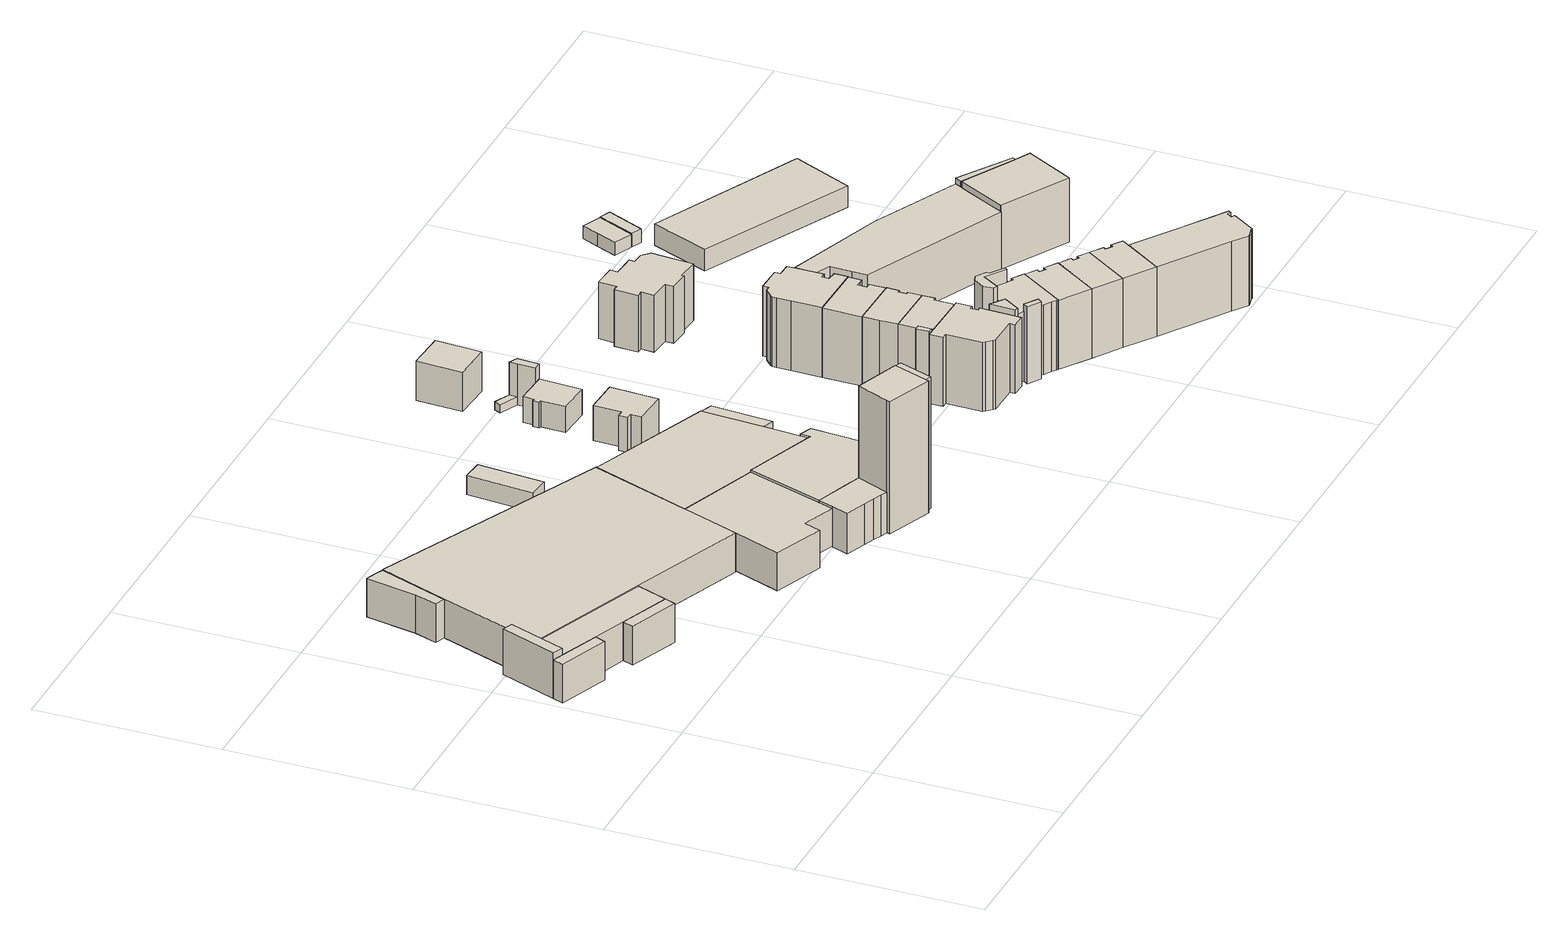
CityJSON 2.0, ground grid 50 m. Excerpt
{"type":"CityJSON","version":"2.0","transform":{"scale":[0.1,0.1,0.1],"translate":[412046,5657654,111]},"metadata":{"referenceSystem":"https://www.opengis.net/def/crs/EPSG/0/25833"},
"CityObjects":{
"building1":{"type":"Building","attributes":{"name":"Simmel Center","Gemeindeschluessel":14612000,"Geometrietyp2DReferenz":"3000","function":"31001_2052","roofType":"9999"},"children":["building1-1","building1-2","building1-3","building1-4","building1-5","building1-6","building1-7","building1-8","building1-9","building1-10"]},
"building1-1":{"type":"BuildingPart","attributes":{"Dachtyp_tdc":"tdcPolyFlatRoof","Dachneigung":0,"QualitaetDacherkennung":57,"Geometrietyp2DReferenz":"3000","measuredHeight":10.95,"roofType":"1000"},"parents":["building1"],"geometry":[{"type":"Solid","lod":"1","boundaries":[[[[0,1,2,3]],[[4,5,6,7]],[[3,5,4,0]],[[2,6,5,3]],[[1,7,6,2]],[[0,4,7,1]]]]}]},
"building1-2":{"type":"BuildingPart","attributes":{"Dachtyp_tdc":"tdcPolyFlatRoof","Dachneigung":0,"QualitaetDacherkennung":56,"Geometrietyp2DReferenz":"3000","measuredHeight":10.94,"roofType":"1000"},"parents":["building1"],"geometry":[{"type":"Solid","lod":"1","boundaries":[[[[8,9,10,11]],[[12,13,14,15]],[[11,13,12,8]],[[10,14,13,11]],[[9,15,14,10]],[[8,12,15,9]]]]}]},
"building1-3":{"type":"BuildingPart","attributes":{"Dachtyp_tdc":"tdcPolyFlatRoof","Dachneigung":0,"QualitaetDacherkennung":83,"Geometrietyp2DReferenz":"3000","measuredHeight":10.9,"roofType":"1000"},"parents":["building1"],"geometry":[{"type":"Solid","lod":"1","boundaries":[[[[16,17,18,19,20,21,22,23]],[[24,25,26,27,28,29,30,31]],[[23,25,24,16]],[[22,26,25,23]],[[21,27,26,22]],[[20,28,27,21]],[[19,29,28,20]],[[18,30,29,19]],[[17,31,30,18]],[[16,24,31,17]]]]}]},
"building1-4":{"type":"BuildingPart","attributes":{"Dachtyp_tdc":"tdcPolyFlatRoof","Dachneigung":0,"QualitaetDacherkennung":67,"Geometrietyp2DReferenz":"3000","measuredHeight":10.97,"roofType":"1000"},"parents":["building1"],"geometry":[{"type":"Solid","lod":"1","boundaries":[[[[32,33,34,35,36,37,38,39]],[[40,41,42,43,44,26,25,45]],[[39,41,40,32]],[[38,42,41,39]],[[37,43,42,38]],[[36,44,43,37]],[[35,26,44,36]],[[34,25,26,35]],[[33,45,25,34]],[[32,40,45,33]]]]}]},
"building1-5":{"type":"BuildingPart","attributes":{"Dachtyp_tdc":"tdcPolyFlatRoof","Dachneigung":0,"QualitaetDacherkennung":71,"Geometrietyp2DReferenz":"3000","measuredHeight":10.81,"roofType":"1000"},"parents":["building1"],"geometry":[{"type":"Solid","lod":"1","boundaries":[[[[46,47,48,49,50,51]],[[52,53,54,55,44,43]],[[51,53,52,46]],[[50,54,53,51]],[[49,55,54,50]],[[48,44,55,49]],[[47,43,44,48]],[[46,52,43,47]]]]}]},
"building1-6":{"type":"BuildingPart","attributes":{"Dachtyp_tdc":"tdcPolyFlatRoof","Dachneigung":0,"QualitaetDacherkennung":69,"Geometrietyp2DReferenz":"3000","measuredHeight":10.88,"roofType":"1000"},"parents":["building1"],"geometry":[{"type":"Solid","lod":"1","boundaries":[[[[56,57,58,0,9,8]],[[40,12,15,4,59,41]],[[8,12,40,56]],[[9,15,12,8]],[[0,4,15,9]],[[58,59,4,0]],[[57,41,59,58]],[[56,40,41,57]]]]}]},
"building1-7":{"type":"BuildingPart","attributes":{"Dachtyp_tdc":"tdcCutGableRoof","Dachneigung":47.26,"QualitaetDacherkennung":23,"Geometrietyp2DReferenz":"3000","measuredHeight":14.12,"roofType":"9999"},"parents":["building1"],"geometry":[{"type":"Solid","lod":"1","boundaries":[[[[60,61,62,63,64,65,66,67,68,69,70]],[[71,72,73,74,75,76,77,78,79,80,81]],[[70,72,71,60]],[[69,73,72,70]],[[68,74,73,69]],[[67,75,74,68]],[[66,76,75,67]],[[65,77,76,66]],[[64,78,77,65]],[[63,79,78,64]],[[62,80,79,63]],[[61,81,80,62]],[[60,71,81,61]]]]}]},
"building1-8":{"type":"BuildingPart","attributes":{"Dachtyp_tdc":"tdcFreeFormRoof","Dachneigung":10.05,"QualitaetDacherkennung":15,"Geometrietyp2DReferenz":"3000","measuredHeight":12.83,"roofType":"5000"},"parents":["building1"],"geometry":[{"type":"Solid","lod":"1","boundaries":[[[[82,83,84,85,86,87,88,89,90,91,92,93]],[[94,95,96,97,98,71,99,79,24,100,31,30]],[[93,95,94,82]],[[92,96,95,93]],[[91,97,96,92]],[[90,98,97,91]],[[89,71,98,90]],[[88,99,71,89]],[[87,79,99,88]],[[86,24,79,87]],[[85,100,24,86]],[[84,31,100,85]],[[83,30,31,84]],[[82,94,30,83]]]]}]},
"building1-9":{"type":"BuildingPart","attributes":{"Dachtyp_tdc":"tdcPolyFlatRoof","Dachneigung":0,"QualitaetDacherkennung":49,"Geometrietyp2DReferenz":"3000","measuredHeight":10.81,"roofType":"1000"},"parents":["building1"],"geometry":[{"type":"Solid","lod":"1","boundaries":[[[[101,102,103,104]],[[105,29,28,106]],[[104,29,105,101]],[[103,28,29,104]],[[102,106,28,103]],[[101,105,106,102]]]]}]},
"building1-10":{"type":"BuildingPart","attributes":{"Dachtyp_tdc":"tdcPolyFlatRoof","Dachneigung":0,"QualitaetDacherkennung":49,"Geometrietyp2DReferenz":"3000","measuredHeight":12.77,"roofType":"1000"},"parents":["building1"],"geometry":[{"type":"Solid","lod":"1","boundaries":[[[[107,108,109,110]],[[59,7,111,42]],[[110,7,59,107]],[[109,111,7,110]],[[108,42,111,109]],[[107,59,42,108]]]]}]},
"building2":{"type":"Building","attributes":{"name":"Welt der DDR,Simmel Center","Dachtyp_tdc":"tdcPolyFlatRoof","Gemeindeschluessel":14612000,"Dachneigung":0,"QualitaetDacherkennung":80,"Geometrietyp2DReferenz":"3000","measuredHeight":10.59,"function":"31001_3034","roofType":"1000"},"geometry":[{"type":"Solid","lod":"1","boundaries":[[[[112,113,114,115,16,23,116]],[[117,118,119,120,121,122,123]],[[116,118,117,112]],[[23,119,118,116]],[[16,120,119,23]],[[115,121,120,16]],[[114,122,121,115]],[[113,123,122,114]],[[112,117,123,113]]]]}]},
"building3":{"type":"Building","attributes":{"Dachtyp_tdc":"tdcHipRoof","Gemeindeschluessel":14612000,"Dachneigung":23.25,"QualitaetDacherkennung":81,"Geometrietyp2DReferenz":"3000","measuredHeight":6.1,"function":"31001_9998","roofType":"3200"},"geometry":[{"type":"Solid","lod":"1","boundaries":[[[[124,125,126,127]],[[128,129,130,131]],[[127,129,128,124]],[[126,130,129,127]],[[125,131,130,126]],[[124,128,131,125]]]]}]},
"building4":{"type":"Building","attributes":{"name":"Simmel Center","Gemeindeschluessel":14612000,"Geometrietyp2DReferenz":"3000","function":"31001_2052","roofType":"9999"},"children":["building4-1","building4-2","building4-3"]},
"building4-1":{"type":"BuildingPart","attributes":{"Dachtyp_tdc":"tdcFreeFormRoof","Dachneigung":18.68,"QualitaetDacherkennung":13,"Geometrietyp2DReferenz":"3000","measuredHeight":37.11,"roofType":"5000"},"parents":["building4"],"geometry":[{"type":"Solid","lod":"1","boundaries":[[[[132,133,134,135]],[[136,137,138,139]],[[135,137,136,132]],[[134,138,137,135]],[[133,139,138,134]],[[132,136,139,133]]]]}]},
"building4-2":{"type":"BuildingPart","attributes":{"Dachtyp_tdc":"tdcPolyFlatRoof","Dachneigung":0,"QualitaetDacherkennung":31,"Geometrietyp2DReferenz":"3000","measuredHeight":37.04,"roofType":"1000"},"parents":["building4"],"geometry":[{"type":"Solid","lod":"1","boundaries":[[[[140,141,142,143,144,145]],[[146,147,148,138,137,149]],[[145,147,146,140]],[[144,148,147,145]],[[143,138,148,144]],[[142,137,138,143]],[[141,149,137,142]],[[140,146,149,141]]]]}]},
"building4-3":{"type":"BuildingPart","attributes":{"Dachtyp_tdc":"tdcFreeFormRoof","Dachneigung":64,"QualitaetDacherkennung":11,"Geometrietyp2DReferenz":"3000","measuredHeight":28.71,"roofType":"5000"},"parents":["building4"],"geometry":[{"type":"Solid","lod":"1","boundaries":[[[[150,151,152,153]],[[154,155,156,139]],[[153,155,154,150]],[[152,156,155,153]],[[151,139,156,152]],[[150,154,139,151]]]]}]},
"building5":{"type":"Building","attributes":{"Dachtyp_tdc":"tdcTentRoof","Gemeindeschluessel":14612000,"Dachneigung":49.44,"QualitaetDacherkennung":51,"Geometrietyp2DReferenz":"3000","measuredHeight":13.62,"function":"31001_9998","roofType":"4000"},"geometry":[{"type":"Solid","lod":"1","boundaries":[[[[157,158,159,160,161,162,163,164]],[[165,166,167,168,169,170,171,172]],[[164,166,165,157]],[[163,167,166,164]],[[162,168,167,163]],[[161,169,168,162]],[[160,170,169,161]],[[159,171,170,160]],[[158,172,171,159]],[[157,165,172,158]]]]}]},
"building6":{"type":"Building","attributes":{"Dachtyp_tdc":"tdcFreeFormRoof","Gemeindeschluessel":14612000,"Dachneigung":40.46,"QualitaetDacherkennung":20,"Geometrietyp2DReferenz":"3000","measuredHeight":11.6,"function":"31001_9998","roofType":"5000"},"geometry":[{"type":"Solid","lod":"1","boundaries":[[[[173,174,175,176,177,178,179,180,181]],[[182,183,184,185,186,187,188,189,190]],[[181,183,182,173]],[[180,184,183,181]],[[179,185,184,180]],[[178,186,185,179]],[[177,187,186,178]],[[176,188,187,177]],[[175,189,188,176]],[[174,190,189,175]],[[173,182,190,174]]]]}]},
"building7":{"type":"Building","attributes":{"Dachtyp_tdc":"tdcFreeFormRoof","Gemeindeschluessel":14612000,"Dachneigung":15.68,"QualitaetDacherkennung":33,"Geometrietyp2DReferenz":"3000","measuredHeight":2.42,"function":"31001_9998","roofType":"5000"},"geometry":[{"type":"Solid","lod":"1","boundaries":[[[[191,192,193,194]],[[195,196,197,198]],[[194,196,195,191]],[[193,197,196,194]],[[192,198,197,193]],[[191,195,198,192]]]]}]},
"building8":{"type":"Building","attributes":{"Dachtyp_tdc":"tdcFreeFormRoof","Gemeindeschluessel":14612000,"Dachneigung":55.76,"QualitaetDacherkennung":12,"Geometrietyp2DReferenz":"3000","measuredHeight":12.35,"function":"31001_9998","roofType":"5000"},"geometry":[{"type":"Solid","lod":"1","boundaries":[[[[199,200,201,202,203]],[[198,197,204,189,188]],[[203,197,198,199]],[[202,204,197,203]],[[201,189,204,202]],[[200,188,189,201]],[[199,198,188,200]]]]}]},
"building9":{"type":"Building","attributes":{"Dachtyp_tdc":"tdcHipRoof","Gemeindeschluessel":14612000,"Dachneigung":23.67,"QualitaetDacherkennung":78,"Geometrietyp2DReferenz":"3000","measuredHeight":12.32,"function":"31001_9998","roofType":"3200"},"geometry":[{"type":"Solid","lod":"1","boundaries":[[[[205,206,207,208]],[[209,210,211,212]],[[208,210,209,205]],[[207,211,210,208]],[[206,212,211,207]],[[205,209,212,206]]]]}]},
"building10":{"type":"Building","attributes":{"Dachtyp_tdc":"tdcPolyFlatRoof","Gemeindeschluessel":14612000,"Dachneigung":0,"QualitaetDacherkennung":44,"Geometrietyp2DReferenz":"3000","measuredHeight":19.41,"function":"31001_9998","roofType":"1000"},"geometry":[{"type":"Solid","lod":"1","boundaries":[[[[213,214,215,216,217,218,219,220,221,222,223,224,225,226,227,228,229,230]],[[231,232,233,234,235,236,237,238,239,240,241,242,243,244,245,246,247,248]],[[230,232,231,213]],[[229,233,232,230]],[[228,234,233,229]],[[227,235,234,228]],[[226,236,235,227]],[[225,237,236,226]],[[224,238,237,225]],[[223,239,238,224]],[[222,240,239,223]],[[221,241,240,222]],[[220,242,241,221]],[[219,243,242,220]],[[218,244,243,219]],[[217,245,244,218]],[[216,246,245,217]],[[215,247,246,216]],[[214,248,247,215]],[[213,231,248,214]]]]}]},
"building11":{"type":"Building","attributes":{"Gemeindeschluessel":14612000,"Geometrietyp2DReferenz":"3000","function":"31001_9998","roofType":"9999"},"children":["building11-1","building11-2","building11-3"]},
"building11-1":{"type":"BuildingPart","attributes":{"Dachtyp_tdc":"tdcPolyFlatRoof","Dachneigung":9.06,"QualitaetDacherkennung":59,"Geometrietyp2DReferenz":"3000","measuredHeight":20.55,"roofType":"2100"},"parents":["building11"],"geometry":[{"type":"Solid","lod":"1","boundaries":[[[[249,250,251,252]],[[253,254,255,256]],[[252,254,253,249]],[[251,255,254,252]],[[250,256,255,251]],[[249,253,256,250]]]]}]},
"building11-2":{"type":"BuildingPart","attributes":{"Dachtyp_tdc":"tdcPolyFlatRoof","Dachneigung":0,"QualitaetDacherkennung":43,"Geometrietyp2DReferenz":"3000","measuredHeight":4.09,"roofType":"1000"},"parents":["building11"],"geometry":[{"type":"Solid","lod":"1","boundaries":[[[[257,258,259,260,261,262,263]],[[264,265,266,267,268,269,270]],[[263,265,264,257]],[[262,266,265,263]],[[261,267,266,262]],[[260,268,267,261]],[[259,269,268,260]],[[258,270,269,259]],[[257,264,270,258]]]]}]},
"building11-3":{"type":"BuildingPart","attributes":{"Dachtyp_tdc":"tdcPolyFlatRoof","Dachneigung":0,"QualitaetDacherkennung":62,"Geometrietyp2DReferenz":"3000","measuredHeight":19.62,"roofType":"1000"},"parents":["building11"],"geometry":[{"type":"Solid","lod":"1","boundaries":[[[[218,271,272,273,274,275,276,277]],[[253,278,279,280,281,267,266,254]],[[276,278,253,277]],[[275,279,278,276]],[[274,280,279,275]],[[273,281,280,274]],[[272,267,281,273]],[[271,266,267,272]],[[218,254,266,271]],[[277,253,254,218]]]]}]},
"building12":{"type":"Building","attributes":{"Dachtyp_tdc":"tdcPolyFlatRoof","Gemeindeschluessel":14612000,"Dachneigung":0,"QualitaetDacherkennung":62,"Geometrietyp2DReferenz":"3000","measuredHeight":19.54,"function":"31001_9998","roofType":"1000"},"geometry":[{"type":"Solid","lod":"1","boundaries":[[[[282,283,284,285,286,287,276,275,288]],[[289,290,279,278,291,292,293,294,295]],[[288,290,289,282]],[[275,279,290,288]],[[276,278,279,275]],[[287,291,278,276]],[[286,292,291,287]],[[285,293,292,286]],[[284,294,293,285]],[[283,295,294,284]],[[282,289,295,283]]]]}]},
"building13":{"type":"Building","attributes":{"Dachtyp_tdc":"tdcPolyFlatRoof","Gemeindeschluessel":14612000,"Dachneigung":0,"QualitaetDacherkennung":54,"Geometrietyp2DReferenz":"3000","measuredHeight":19.53,"function":"31001_9998","roofType":"1000"},"geometry":[{"type":"Solid","lod":"1","boundaries":[[[[296,297,298,299,300,301,302,303,304,305]],[[292,306,307,308,309,310,311,312,313,293]],[[305,306,292,296]],[[304,307,306,305]],[[303,308,307,304]],[[302,309,308,303]],[[301,310,309,302]],[[300,311,310,301]],[[299,312,311,300]],[[298,313,312,299]],[[297,293,313,298]],[[296,292,293,297]]]]}]},
"building14":{"type":"Building","attributes":{"Dachtyp_tdc":"tdcPolyFlatRoof","Gemeindeschluessel":14612000,"Dachneigung":0,"QualitaetDacherkennung":52,"Geometrietyp2DReferenz":"3000","measuredHeight":19.55,"function":"31001_9998","roofType":"1000"},"geometry":[{"type":"Solid","lod":"1","boundaries":[[[[314,315,316,317,318,319,320,321,322,323,324,325,326,327,328,329,330,331,332,333,334]],[[335,336,337,338,339,340,341,342,343,344,345,308,307,306,346,347,348,349,350,351,352]],[[334,336,335,314]],[[333,337,336,334]],[[332,338,337,333]],[[331,339,338,332]],[[330,340,339,331]],[[329,341,340,330]],[[328,342,341,329]],[[327,343,342,328]],[[326,344,343,327]],[[325,345,344,326]],[[324,308,345,325]],[[323,307,308,324]],[[322,306,307,323]],[[321,346,306,322]],[[320,347,346,321]],[[319,348,347,320]],[[318,349,348,319]],[[317,350,349,318]],[[316,351,350,317]],[[315,352,351,316]],[[314,335,352,315]]]]}]},
"building15":{"type":"Building","attributes":{"Gemeindeschluessel":14612000,"Geometrietyp2DReferenz":"3000","function":"31001_9998","roofType":"9999"},"children":["building15-1","building15-2","building15-3","building15-4"]},
"building15-1":{"type":"BuildingPart","attributes":{"Dachtyp_tdc":"tdcFreeFormRoof","Dachneigung":36.07,"QualitaetDacherkennung":14,"Geometrietyp2DReferenz":"3000","measuredHeight":23.74,"roofType":"5000"},"parents":["building15"],"geometry":[{"type":"Solid","lod":"1","boundaries":[[[[353,354,355,356,357,358,359,360,361,362]],[[363,364,365,366,367,368,369,370,371,372]],[[362,364,363,353]],[[361,365,364,362]],[[360,366,365,361]],[[359,367,366,360]],[[358,368,367,359]],[[357,369,368,358]],[[356,370,369,357]],[[355,371,370,356]],[[354,372,371,355]],[[353,363,372,354]]]]}]},
"building15-2":{"type":"BuildingPart","attributes":{"Dachtyp_tdc":"tdcPolyFlatRoof","Dachneigung":0,"QualitaetDacherkennung":44,"Geometrietyp2DReferenz":"3000","measuredHeight":21.34,"roofType":"1000"},"parents":["building15"],"geometry":[{"type":"Solid","lod":"1","boundaries":[[[[373,374,375,376,377,378]],[[379,380,381,382,383,384]],[[378,380,379,373]],[[377,381,380,378]],[[376,382,381,377]],[[375,383,382,376]],[[374,384,383,375]],[[373,379,384,374]]]]}]},
"building15-3":{"type":"BuildingPart","attributes":{"Dachtyp_tdc":"tdcGableRoof","Dachneigung":27.13,"QualitaetDacherkennung":15,"Geometrietyp2DReferenz":"3000","measuredHeight":22.34,"roofType":"3100"},"parents":["building15"],"geometry":[{"type":"Solid","lod":"1","boundaries":[[[[385,386,387,388]],[[389,390,391,392]],[[388,390,389,385]],[[387,391,390,388]],[[386,392,391,387]],[[385,389,392,386]]]]}]},
"building15-4":{"type":"BuildingPart","attributes":{"Dachtyp_tdc":"tdcPolyFlatRoof","Dachneigung":0,"QualitaetDacherkennung":41,"Geometrietyp2DReferenz":"3000","measuredHeight":19.6,"roofType":"1000"},"parents":["building15"],"geometry":[{"type":"Solid","lod":"1","boundaries":[[[[393,394,395,396,397,398,399,400,401,402,403,404,405,406,407]],[[372,408,409,410,411,412,413,414,415,391,390,384,383,364,363]],[[406,408,372,407]],[[405,409,408,406]],[[404,410,409,405]],[[403,411,410,404]],[[402,412,411,403]],[[401,413,412,402]],[[400,414,413,401]],[[399,415,414,400]],[[398,391,415,399]],[[397,390,391,398]],[[396,384,390,397]],[[395,383,384,396]],[[394,364,383,395]],[[393,363,364,394]],[[407,372,363,393]]]]}]},
"building16":{"type":"Building","attributes":{"name":"Jugendgerichtshilfe","Dachtyp_tdc":"tdcFreeFormRoof","Gemeindeschluessel":14612000,"Dachneigung":29.75,"QualitaetDacherkennung":81,"Geometrietyp2DReferenz":"3000","measuredHeight":17.73,"function":"31001_3010","roofType":"5000"},"geometry":[{"type":"Solid","lod":"1","boundaries":[[[[416,417,418,419,420,421,422,423,424,425,426,427,428,429,430,431,432]],[[433,434,435,436,437,438,439,440,441,442,443,444,445,446,447,448,449]],[[432,434,433,416]],[[431,435,434,432]],[[430,436,435,431]],[[429,437,436,430]],[[428,438,437,429]],[[427,439,438,428]],[[426,440,439,427]],[[425,441,440,426]],[[424,442,441,425]],[[423,443,442,424]],[[422,444,443,423]],[[421,445,444,422]],[[420,446,445,421]],[[419,447,446,420]],[[418,448,447,419]],[[417,449,448,418]],[[416,433,449,417]]]]}]},
"building17":{"type":"Building","attributes":{"Dachtyp_tdc":"tdcPolyFlatRoof","Gemeindeschluessel":14612000,"Dachneigung":0,"QualitaetDacherkennung":52,"Geometrietyp2DReferenz":"3000","measuredHeight":19.56,"function":"31001_9998","roofType":"1000"},"geometry":[{"type":"Solid","lod":"1","boundaries":[[[[450,451,452,453,454,455,456,457]],[[411,410,458,459,460,461,462,463]],[[457,410,411,450]],[[456,458,410,457]],[[455,459,458,456]],[[454,460,459,455]],[[453,461,460,454]],[[452,462,461,453]],[[451,463,462,452]],[[450,411,463,451]]]]}]},
"building18":{"type":"Building","attributes":{"Dachtyp_tdc":"tdcPolyFlatRoof","Gemeindeschluessel":14612000,"Dachneigung":0,"QualitaetDacherkennung":51,"Geometrietyp2DReferenz":"3000","measuredHeight":19.52,"function":"31001_9998","roofType":"1000"},"geometry":[{"type":"Solid","lod":"1","boundaries":[[[[464,465,466,451,467,468,469,470]],[[471,472,473,474,475,463,476,477]],[[470,472,471,464]],[[469,473,472,470]],[[468,474,473,469]],[[467,475,474,468]],[[451,463,475,467]],[[466,476,463,451]],[[465,477,476,466]],[[464,471,477,465]]]]}]},
"building19":{"type":"Building","attributes":{"Dachtyp_tdc":"tdcPolyFlatRoof","Gemeindeschluessel":14612000,"Dachneigung":0,"QualitaetDacherkennung":50,"Geometrietyp2DReferenz":"3000","measuredHeight":19.53,"function":"31001_9998","roofType":"1000"},"geometry":[{"type":"Solid","lod":"1","boundaries":[[[[467,478,479,480,481,482,483,484,468]],[[475,474,485,486,487,488,489,490,491]],[[468,474,475,467]],[[484,485,474,468]],[[483,486,485,484]],[[482,487,486,483]],[[481,488,487,482]],[[480,489,488,481]],[[479,490,489,480]],[[478,491,490,479]],[[467,475,491,478]]]]}]},
"building20":{"type":"Building","attributes":{"Dachtyp_tdc":"tdcFreeFormRoof","Gemeindeschluessel":14612000,"Dachneigung":0.048,"QualitaetDacherkennung":58,"Geometrietyp2DReferenz":"3000","measuredHeight":18.31,"function":"31001_9998","roofType":"5000"},"geometry":[{"type":"Solid","lod":"1","boundaries":[[[[492,493,494,495,496,497,498,499,500,501,502,503,504,505,506,507,508,509]],[[510,511,512,513,514,515,516,517,518,519,520,521,522,523,524,525,526,527]],[[509,511,510,492]],[[508,512,511,509]],[[507,513,512,508]],[[506,514,513,507]],[[505,515,514,506]],[[504,516,515,505]],[[503,517,516,504]],[[502,518,517,503]],[[501,519,518,502]],[[500,520,519,501]],[[499,521,520,500]],[[498,522,521,499]],[[497,523,522,498]],[[496,524,523,497]],[[495,525,524,496]],[[494,526,525,495]],[[493,527,526,494]],[[492,510,527,493]]]]}]},
"building21":{"type":"Building","attributes":{"Dachtyp_tdc":"tdcPolyFlatRoof","Gemeindeschluessel":14612000,"Dachneigung":0,"QualitaetDacherkennung":45,"Geometrietyp2DReferenz":"3000","measuredHeight":19.58,"function":"31001_9998","roofType":"1000"},"geometry":[{"type":"Solid","lod":"1","boundaries":[[[[528,529,530,531,532,533,534,535,536,537,538,539,540]],[[541,542,543,544,545,546,491,490,547,548,549,550,551]],[[540,542,541,528]],[[539,543,542,540]],[[538,544,543,539]],[[537,545,544,538]],[[536,546,545,537]],[[535,491,546,536]],[[534,490,491,535]],[[533,547,490,534]],[[532,548,547,533]],[[531,549,548,532]],[[530,550,549,531]],[[529,551,550,530]],[[528,541,551,529]]]]}]},
"building22":{"type":"Building","attributes":{"Dachtyp_tdc":"tdcPolyFlatRoof","Gemeindeschluessel":14612000,"Dachneigung":0,"QualitaetDacherkennung":93,"Geometrietyp2DReferenz":"3000","measuredHeight":3.61,"function":"31001_2000","roofType":"1000"},"geometry":[{"type":"Solid","lod":"1","boundaries":[[[[552,553,554,555,556]],[[557,558,559,560,561]],[[556,558,557,552]],[[555,559,558,556]],[[554,560,559,555]],[[553,561,560,554]],[[552,557,561,553]]]]}]},
"building23":{"type":"Building","attributes":{"Dachtyp_tdc":"tdcPolyFlatRoof","Gemeindeschluessel":14612000,"Dachneigung":0,"QualitaetDacherkennung":86,"Geometrietyp2DReferenz":"3000","measuredHeight":3.77,"function":"31001_2000","roofType":"1000"},"geometry":[{"type":"Solid","lod":"1","boundaries":[[[[562,563,564,565,566,567,568]],[[569,561,560,570,571,572,573]],[[568,561,569,562]],[[567,560,561,568]],[[566,570,560,567]],[[565,571,570,566]],[[564,572,571,565]],[[563,573,572,564]],[[562,569,573,563]]]]}]},
"building24":{"type":"Building","attributes":{"Gemeindeschluessel":14612000,"Geometrietyp2DReferenz":"3000","function":"31001_9998","roofType":"9999"},"children":["building24-1","building24-2"]},
"building24-1":{"type":"BuildingPart","attributes":{"Dachtyp_tdc":"tdcFreeFormRoof","Dachneigung":29.08,"QualitaetDacherkennung":20,"Geometrietyp2DReferenz":"3000","measuredHeight":18.29,"roofType":"5000"},"parents":["building24"],"geometry":[{"type":"Solid","lod":"1","boundaries":[[[[574,575,576,577]],[[578,579,580,581]],[[577,579,578,574]],[[576,580,579,577]],[[575,581,580,576]],[[574,578,581,575]]]]}]},
"building24-2":{"type":"BuildingPart","attributes":{"Dachtyp_tdc":"tdcPolyFlatRoof","Dachneigung":0,"QualitaetDacherkennung":57,"Geometrietyp2DReferenz":"3000","measuredHeight":17.98,"roofType":"1000"},"parents":["building24"],"geometry":[{"type":"Solid","lod":"1","boundaries":[[[[575,574,582,583,584,585,586,587,588,589]],[[581,590,591,592,593,594,595,596,597,578]],[[589,590,581,575]],[[588,591,590,589]],[[587,592,591,588]],[[586,593,592,587]],[[585,594,593,586]],[[584,595,594,585]],[[583,596,595,584]],[[582,597,596,583]],[[574,578,597,582]],[[575,581,578,574]]]]}]},
"building25":{"type":"Building","attributes":{"Dachtyp_tdc":"tdcFreeFormRoof","Gemeindeschluessel":14612000,"Dachneigung":13.87,"QualitaetDacherkennung":95,"Geometrietyp2DReferenz":"3000","measuredHeight":7.12,"function":"31001_2000","roofType":"5000"},"geometry":[{"type":"Solid","lod":"1","boundaries":[[[[598,599,600,601,602]],[[603,604,605,606,607]],[[602,604,603,598]],[[601,605,604,602]],[[600,606,605,601]],[[599,607,606,600]],[[598,603,607,599]]]]}]}
},
"vertices":[
[155,791,127],[15,844,127],[4,815,127],[144,763,127],[155,791,18],[144,763,18],[4,815,18],[15,844,18],
[387,704,127],[247,757,127],[236,728,127],[376,675,127],[387,704,18],[376,675,18],[236,728,18],[247,757,18],
[1026,745,127],[1229,672,127],[1231,699,127],[1238,800,127],[1248,967,127],[904,1098,127],[902,1099,127],[801,825,127],[1026,745,18],[801,825,18],[902,1099,18],[904,1098,18],[1248,967,18],[1238,800,18],[1231,699,18],[1229,672,18],
[419,789,128],[742,667,128],[801,825,128],[902,1099,128],[254,1390,128],[182,1199,128],[104,990,128],[76,918,128],[419,789,18],[76,918,18],[104,990,18],[182,1199,18],[254,1390,18],[742,667,18],
[153,1210,126],[182,1199,126],[254,1390,126],[229,1401,126],[203,1411,126],[176,1271,126],[153,1210,18],[176,1271,18],[203,1411,18],[229,1401,18],
[419,789,127],[76,918,127],[45,833,127],[45,833,18],
[1091,488,133],[1046,504,133],[1017,514,133],[955,536,133],[941,495,133],[924,449,133],[982,427,133],[1012,416,133],[1036,407,133],[1035,406,133],[1053,399,133],[1091,488,18],[1053,399,18],[1035,406,18],[1036,407,18],[1012,416,18],[982,427,18],[924,449,18],[941,495,18],[955,536,18],[1017,514,18],[1046,504,18],
[1265,686,132],[1231,699,132],[1229,672,132],[1036,741,132],[1026,745,132],[955,536,132],[956,536,132],[1091,488,132],[1234,437,132],[1241,455,132],[1253,505,132],[1256,543,132],[1265,686,18],[1256,543,18],[1253,505,18],[1241,455,18],[1234,437,18],[956,536,18],[1036,741,18],
[1271,788,126],[1282,954,126],[1248,967,126],[1238,800,126],[1271,788,18],[1282,954,18],
[45,833,146],[104,990,146],[75,1001,146],[15,844,146],[75,1001,18],
[693,537,127],[833,484,127],[850,530,127],[941,495,127],[742,667,127],[693,537,21],[742,667,21],[801,825,21],[1026,745,21],[941,495,21],[850,530,21],[833,484,21],
[817,1228,73],[875,1223,73],[890,1404,73],[832,1409,73],[817,1228,19],[832,1409,19],[890,1404,19],[875,1223,19],
[1200,344,390],[1234,437,390],[1216,444,390],[1182,351,390],[1200,344,20],[1182,351,20],[1216,444,20],[1234,437,20],
[1049,389,391],[1178,341,391],[1182,351,391],[1216,444,391],[1091,488,391],[1053,399,391],[1049,389,20],[1053,399,20],[1091,488,20],[1178,341,20],
[1245,433,302],[1234,437,302],[1207,363,302],[1217,359,302],[1245,433,20],[1217,359,20],[1207,363,20],
[1193,1227,114],[1190,1151,114],[1173,1152,114],[1172,1128,114],[1189,1127,114],[1187,1097,114],[1283,1092,114],[1290,1223,114],[1193,1227,16],[1290,1223,16],[1283,1092,16],[1187,1097,16],[1189,1127,16],[1172,1128,16],[1173,1152,16],[1190,1151,16],
[1200,1302,90],[1292,1297,90],[1298,1411,90],[1278,1412,90],[1206,1416,90],[1204,1385,90],[1196,1386,90],[1195,1369,90],[1203,1368,90],[1200,1302,17],[1203,1368,17],[1195,1369,17],[1196,1386,17],[1204,1385,17],[1206,1416,17],[1278,1412,17],[1298,1411,17],[1292,1297,17],
[1226,1484,40],[1277,1460,40],[1278,1482,40],[1235,1502,40],[1226,1484,17],[1235,1502,17],[1278,1482,17],[1277,1460,17],
[1277,1460,132],[1278,1412,132],[1298,1411,132],[1301,1471,132],[1278,1482,132],[1301,1471,17],
[1315,1691,126],[1207,1697,126],[1200,1572,126],[1308,1566,126],[1315,1691,15],[1308,1566,15],[1200,1572,15],[1207,1697,15],
[1840,480,204],[1830,480,204],[1830,501,204],[1840,500,204],[1841,543,204],[1691,545,204],[1676,545,204],[1676,508,204],[1691,508,204],[1690,411,204],[1696,405,204],[1709,391,204],[1714,386,204],[1799,385,204],[1799,370,204],[1836,369,204],[1837,386,204],[1839,455,204],[1840,480,10],[1839,455,10],[1837,386,10],[1836,369,10],[1799,370,10],[1799,385,10],[1714,386,10],[1709,391,10],[1696,405,10],[1690,411,10],[1691,508,10],[1676,508,10],[1676,545,10],[1691,545,10],[1841,543,10],[1840,500,10],[1830,501,10],[1830,480,10],
[1692,581,212],[1676,581,212],[1676,545,212],[1691,545,212],[1692,581,8],[1691,545,8],[1676,545,8],[1676,581,8],
[1857,542,49],[1857,575,49],[1842,575,49],[1842,579,49],[1833,579,49],[1833,543,49],[1841,543,49],[1857,542,8],[1841,543,8],[1833,543,8],[1833,579,8],[1842,579,8],[1842,575,8],[1857,575,8],
[1833,543,204],[1833,579,204],[1833,598,204],[1842,598,204],[1842,632,204],[1693,634,204],[1692,581,204],[1693,634,8],[1842,632,8],[1842,598,8],[1833,598,8],
[1835,670,204],[1835,692,204],[1842,692,204],[1843,726,204],[1694,728,204],[1693,682,204],[1842,670,204],[1835,670,8],[1842,670,8],[1693,682,8],[1694,728,8],[1843,726,8],[1842,692,8],[1835,692,8],
[1694,728,203],[1843,726,203],[1843,772,203],[1829,772,203],[1830,796,203],[1844,796,203],[1855,796,203],[1856,832,203],[1844,832,203],[1695,834,203],[1695,834,8],[1844,832,8],[1856,832,8],[1855,796,8],[1844,796,8],[1830,796,8],[1829,772,8],[1843,772,8],
[1807,1005,204],[1735,1006,204],[1735,990,204],[1721,990,204],[1701,971,204],[1697,966,204],[1696,953,204],[1696,916,204],[1695,834,204],[1844,832,204],[1856,832,204],[1856,869,204],[1844,869,204],[1844,871,204],[1830,872,204],[1831,891,204],[1845,891,204],[1845,960,204],[1844,974,204],[1844,988,204],[1807,989,204],[1807,1005,8],[1807,989,8],[1844,988,8],[1844,974,8],[1845,960,8],[1845,891,8],[1831,891,8],[1830,872,8],[1844,871,8],[1844,869,8],[1856,869,8],[1696,916,8],[1696,953,8],[1697,966,8],[1701,971,8],[1721,990,8],[1735,990,8],[1735,1006,8],
[1924,504,240],[1979,467,240],[1984,474,240],[1947,499,240],[1946,508,240],[1919,525,240],[1902,520,240],[1881,490,240],[1885,463,240],[1894,457,240],[1924,504,8],[1894,457,8],[1885,463,8],[1881,490,8],[1902,520,8],[1919,525,8],[1946,508,8],[1947,499,8],[1984,474,8],[1979,467,8],
[1837,386,221],[1846,383,221],[1876,429,221],[1868,434,221],[1865,436,221],[1839,455,221],[1837,386,8],[1839,455,8],[1865,436,8],[1868,434,8],[1876,429,8],[1846,383,8],
[1856,363,225],[1891,340,225],[1900,352,225],[1865,376,225],[1856,363,8],[1865,376,8],[1900,352,8],[1891,340,8],
[1924,504,204],[1894,457,204],[1876,429,204],[1846,383,204],[1865,376,204],[1900,352,204],[1900,353,204],[1913,343,204],[1933,330,204],[1944,322,204],[1948,320,204],[2031,443,204],[1999,464,204],[1994,457,204],[1979,467,204],[1994,457,8],[1999,464,8],[2031,443,8],[1948,320,8],[1944,322,8],[1933,330,8],[1913,343,8],[1900,353,8],
[1623,1287,176],[1640,1286,176],[1638,1250,176],[1696,1246,176],[1695,1223,176],[1751,1219,176],[1751,1225,176],[1813,1220,176],[1821,1334,176],[1801,1354,176],[1769,1356,176],[1770,1371,176],[1707,1375,176],[1709,1396,176],[1646,1400,176],[1642,1350,176],[1627,1351,176],[1623,1287,16],[1627,1351,16],[1642,1350,16],[1646,1400,16],[1709,1396,16],[1707,1375,16],[1770,1371,16],[1769,1356,16],[1801,1354,16],[1821,1334,16],[1813,1220,16],[1751,1225,16],[1751,1219,16],[1695,1223,16],[1696,1246,16],[1638,1250,16],[1640,1286,16],
[1948,320,203],[2029,265,203],[2112,388,203],[2078,411,203],[2073,403,203],[2057,414,203],[2062,422,203],[2031,443,203],[2062,422,8],[2057,414,8],[2073,403,8],[2078,411,8],[2112,388,8],[2029,265,8],
[2139,359,203],[2144,367,203],[2113,387,203],[2104,215,203],[2188,338,203],[2159,357,203],[2154,349,203],[2139,359,8],[2154,349,8],[2159,357,8],[2188,338,8],[2104,215,8],[2113,387,8],[2144,367,8],
[2185,159,203],[2255,262,203],[2269,283,203],[2240,302,203],[2235,295,203],[2217,307,203],[2222,314,203],[2222,314,8],[2217,307,8],[2235,295,8],[2240,302,8],[2269,283,8],[2255,262,8],[2185,159,8],
[1931,854,173],[1930,812,173],[2331,627,173],[2333,630,173],[2349,661,173],[2399,757,173],[2401,759,173],[2403,763,173],[2413,781,173],[2173,894,173],[1899,987,173],[1895,989,173],[1894,973,173],[1844,974,173],[1845,960,173],[1894,937,173],[1894,929,173],[1932,912,173],[1931,854,7],[1932,912,7],[1894,929,7],[1894,937,7],[1845,960,7],[1844,974,7],[1894,973,7],[1895,989,7],[1899,987,7],[2173,894,7],[2413,781,7],[2403,763,7],[2401,759,7],[2399,757,7],[2349,661,7],[2333,630,7],[2331,627,7],[1930,812,7],
[2483,78,204],[2474,83,204],[2484,98,204],[2493,92,204],[2497,99,204],[2375,181,204],[2255,262,204],[2185,159,204],[2366,37,204],[2407,9,204],[2414,10,204],[2436,15,204],[2441,15,204],[2483,78,8],[2441,15,8],[2436,15,8],[2414,10,8],[2407,9,8],[2366,37,8],[2375,181,8],[2497,99,8],[2493,92,8],[2484,98,8],[2474,83,8],
[2040,1521,44],[2092,1498,44],[2137,1599,44],[2085,1622,44],[2064,1575,44],[2040,1521,8],[2064,1575,8],[2085,1622,8],[2137,1599,8],[2092,1498,8],
[2121,1484,46],[2125,1493,46],[2139,1524,46],[2153,1556,46],[2167,1586,46],[2137,1599,46],[2092,1498,46],[2121,1484,8],[2167,1586,8],[2153,1556,8],[2139,1524,8],[2125,1493,8],
[2403,763,189],[2551,681,189],[2555,690,189],[2413,781,189],[2403,763,9],[2413,781,9],[2555,690,9],[2551,681,9],
[2401,759,189],[2333,630,189],[2334,630,189],[2519,527,189],[2527,542,189],[2589,655,189],[2592,659,189],[2550,681,189],[2550,681,9],[2592,659,9],[2589,655,9],[2527,542,9],[2519,527,9],[2334,630,9],[2333,630,9],[2401,759,9],
[2468,1087,68],[2542,1250,68],[2538,1252,68],[2122,1450,68],[2055,1291,68],[2468,1087,8],[2055,1291,8],[2122,1450,8],[2538,1252,8],[2542,1250,8]
]}
